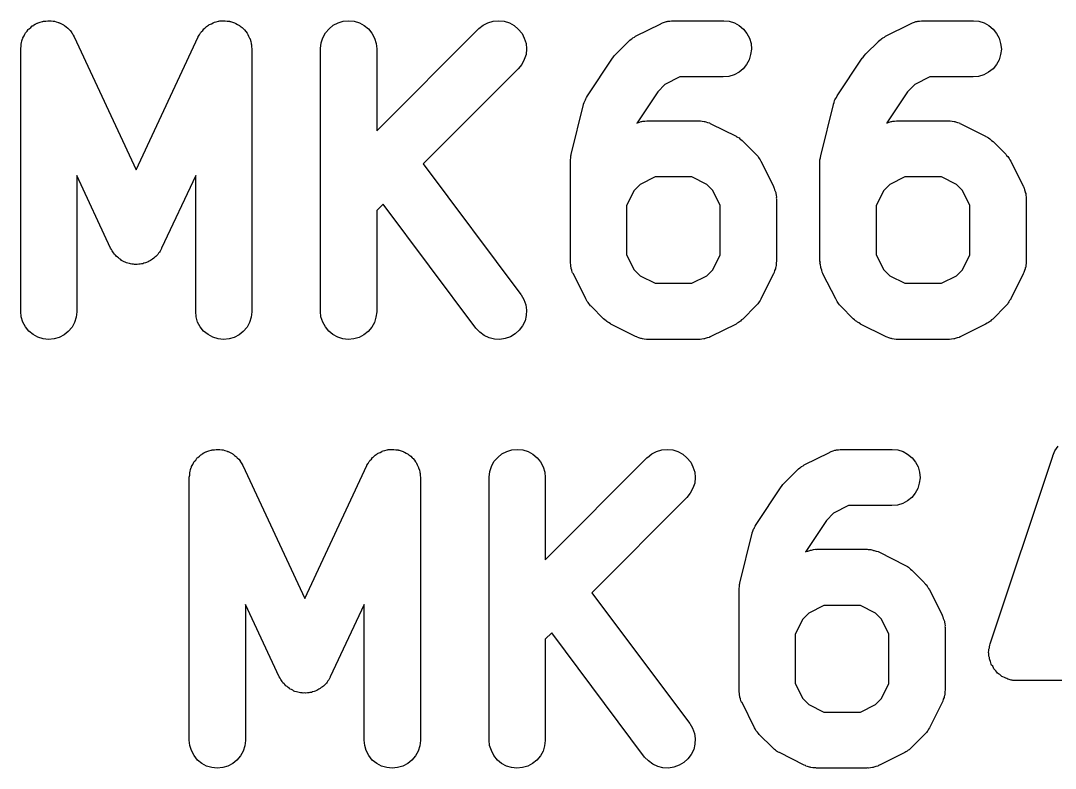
# Model space of a CAD drawing. Extents: x 74.5 to 148.7, y -138.1 to -71.3.
# Drawn here: x 109.175 to 111.936, y -100.595 to -98.602 of the extents above; entities that cross this region are included whole.
import ezdxf

# ---------------------------------------------------------------- set-up
doc = ezdxf.new("R2010")
doc.units = 0
doc.header["$MEASUREMENT"] = 0
doc.layers.add('BLACK', color=7, linetype='CONTINUOUS')

msp = doc.modelspace()

# ---------------------------------------------------------------- linework, layer by layer
at = {"layer": 'BLACK', "linetype": 'CONTINUOUS'}
for p, q in [((109.198, -98.6231), (109.202, -98.6196)), ((109.202, -98.6196), (109.206, -98.6158)), ((109.206, -98.6158), (109.208, -98.615)), ((109.208, -98.615), (109.209, -98.6139)), ((109.209, -98.6139), (109.214, -98.6113)), ((109.214, -98.6113), (109.219, -98.6085)), ((109.219, -98.6085), (109.22, -98.6079)), ((109.22, -98.6079), (109.222, -98.6071)), ((109.222, -98.6071), (109.227, -98.6055)), ((109.227, -98.6055), (109.233, -98.6037)), ((109.233, -98.6037), (109.234, -98.6035)), ((109.234, -98.6035), (109.236, -98.603)), ((109.236, -98.603), (109.242, -98.6025)), ((109.242, -98.6025), (109.247, -98.6017)), ((109.247, -98.6017), (109.249, -98.6018)), ((109.249, -98.6018), (109.251, -98.6017)), ((109.251, -98.6017), (109.256, -98.6023)), ((109.256, -98.6023), (109.262, -98.6026)), ((109.262, -98.6026), (109.263, -98.603)), ((109.263, -98.603), (109.265, -98.6032)), ((109.265, -98.6032), (109.27, -98.6049)), ((109.27, -98.6049), (109.276, -98.6063)), ((109.276, -98.6063), (109.277, -98.607)), ((109.277, -98.607), (109.279, -98.6075)), ((109.279, -98.6075), (109.284, -98.6102)), ((109.284, -98.6102), (109.289, -98.6126)), ((109.289, -98.6126), (109.29, -98.6137)), ((109.29, -98.6137), (109.292, -98.6145)), ((109.292, -98.6145), (109.296, -98.6181)), ((109.296, -98.6181), (109.301, -98.6214)), ((109.301, -98.6214), (109.302, -98.6227)), ((109.302, -98.6227), (109.303, -98.6238)), ((109.664, -98.6231), (109.666, -98.622)), ((109.666, -98.622), (109.667, -98.6207)), ((109.667, -98.6207), (109.671, -98.6174)), ((109.671, -98.6174), (109.676, -98.6139)), ((109.676, -98.6139), (109.677, -98.6131)), ((109.677, -98.6131), (109.679, -98.6121)), ((109.679, -98.6121), (109.684, -98.6097)), ((109.684, -98.6097), (109.689, -98.6071)), ((109.689, -98.6071), (109.69, -98.6066)), ((109.69, -98.6066), (109.692, -98.6059)), ((109.692, -98.6059), (109.697, -98.6046)), ((109.697, -98.6046), (109.703, -98.603)), ((109.703, -98.603), (109.704, -98.6028)), ((109.704, -98.6028), (109.706, -98.6024)), ((109.706, -98.6024), (109.712, -98.6022)), ((109.712, -98.6022), (109.717, -98.6017)), ((109.717, -98.6017), (109.719, -98.6018)), ((109.719, -98.6018), (109.721, -98.6018)), ((109.721, -98.6018), (109.726, -98.6026)), ((109.726, -98.6026), (109.732, -98.6032)), ((109.732, -98.6032), (109.733, -98.6037)), ((109.733, -98.6037), (109.735, -98.604)), ((109.735, -98.604), (109.74, -98.6059)), ((109.74, -98.6059), (109.746, -98.6075)), ((109.746, -98.6075), (109.747, -98.6083)), ((109.747, -98.6083), (109.749, -98.6089)), ((109.749, -98.6089), (109.754, -98.6118)), ((109.754, -98.6118), (109.759, -98.6145)), ((109.759, -98.6145), (109.76, -98.6156)), ((109.76, -98.6156), (109.761, -98.6165)), ((109.761, -98.6165), (109.766, -98.6202)), ((109.766, -98.6202), (109.77, -98.6238)), ((109.998, -98.6231), (110.009, -98.6139)), ((110.009, -98.6139), (110.022, -98.6071)), ((110.022, -98.6071), (110.036, -98.603)), ((110.036, -98.603), (110.051, -98.6017)), ((110.051, -98.6017), (110.065, -98.6032)), ((110.065, -98.6032), (110.079, -98.6075)), ((110.079, -98.6075), (110.092, -98.6145)), ((110.092, -98.6145), (110.103, -98.6238)), ((110.397, -98.6236), (110.398, -98.6229)), ((110.398, -98.6229), (110.409, -98.6138)), ((110.409, -98.6138), (110.422, -98.607)), ((110.422, -98.607), (110.436, -98.6029)), ((110.436, -98.6029), (110.451, -98.6017)), ((110.451, -98.6017), (110.465, -98.6033)), ((110.465, -98.6033), (110.479, -98.6076)), ((110.479, -98.6076), (110.492, -98.6146)), ((110.492, -98.6146), (110.503, -98.624)), ((110.816, -98.6429), (110.883, -98.6096)), ((110.883, -98.6096), (110.884, -98.6091)), ((110.884, -98.6091), (110.886, -98.6084)), ((110.886, -98.6084), (110.888, -98.6073)), ((110.888, -98.6073), (110.893, -98.6058)), ((110.893, -98.6058), (110.898, -98.6041)), ((110.898, -98.6041), (110.9, -98.6037)), ((110.9, -98.6037), (110.902, -98.6031)), ((110.902, -98.6031), (110.907, -98.6026)), ((110.907, -98.6026), (110.912, -98.6018)), ((110.912, -98.6018), (110.914, -98.6019)), ((110.914, -98.6019), (110.917, -98.6017)), ((110.917, -98.6017), (111.05, -98.6017)), ((111.05, -98.6017), (111.051, -98.6017)), ((111.051, -98.6017), (111.066, -98.6033)), ((111.066, -98.6033), (111.08, -98.6077)), ((111.08, -98.6077), (111.092, -98.6148)), ((111.092, -98.6148), (111.104, -98.6242)), ((111.483, -98.6429), (111.55, -98.6096)), ((111.55, -98.6096), (111.551, -98.6091)), ((111.551, -98.6091), (111.553, -98.6084)), ((111.553, -98.6084), (111.555, -98.6073)), ((111.555, -98.6073), (111.56, -98.6058)), ((111.56, -98.6058), (111.564, -98.6041)), ((111.564, -98.6041), (111.567, -98.6037)), ((111.567, -98.6037), (111.569, -98.6031)), ((111.569, -98.6031), (111.574, -98.6026)), ((111.574, -98.6026), (111.579, -98.6018)), ((111.579, -98.6018), (111.581, -98.6019)), ((111.581, -98.6019), (111.583, -98.6017)), ((111.583, -98.6017), (111.717, -98.6017)), ((111.717, -98.6017), (111.718, -98.6017)), ((111.718, -98.6017), (111.732, -98.6033)), ((111.732, -98.6033), (111.746, -98.6077)), ((111.746, -98.6077), (111.759, -98.6148)), ((111.759, -98.6148), (111.77, -98.6242)), ((109.178, -98.6557), (109.18, -98.6503)), ((109.18, -98.6503), (109.181, -98.6488)), ((109.181, -98.6471), (109.184, -98.6422)), ((109.181, -98.6488), (109.181, -98.6471)), ((109.184, -98.6422), (109.186, -98.6372)), ((109.186, -98.6372), (109.187, -98.6358)), ((109.187, -98.6358), (109.188, -98.6343)), ((109.188, -98.6343), (109.192, -98.63)), ((109.192, -98.63), (109.195, -98.6255)), ((109.195, -98.6255), (109.196, -98.6244)), ((109.196, -98.6244), (109.198, -98.6231)), ((109.303, -98.6238), (109.307, -98.6282)), ((109.307, -98.6282), (109.311, -98.6324)), ((109.311, -98.6324), (109.311, -98.6338)), ((109.311, -98.6338), (109.312, -98.6352)), ((109.312, -98.6352), (109.315, -98.6401)), ((109.315, -98.6401), (109.318, -98.6449)), ((109.318, -98.6449), (109.483, -98.9993)), ((109.483, -98.9993), (109.649, -98.6449)), ((109.649, -98.644), (109.652, -98.6392)), ((109.649, -98.6449), (109.649, -98.644)), ((109.652, -98.6392), (109.655, -98.6343)), ((109.655, -98.6343), (109.656, -98.633)), ((109.656, -98.633), (109.657, -98.6315)), ((109.657, -98.6315), (109.661, -98.6274)), ((109.661, -98.6274), (109.664, -98.6231)), ((109.77, -98.6238), (109.771, -98.6251)), ((109.771, -98.6251), (109.772, -98.6263)), ((109.772, -98.6263), (109.776, -98.6308)), ((109.776, -98.6308), (109.779, -98.6352)), ((109.779, -98.6352), (109.78, -98.6367)), ((109.78, -98.6367), (109.781, -98.6381)), ((109.781, -98.6381), (109.783, -98.6431)), ((109.783, -98.6431), (109.786, -98.6481)), ((109.786, -98.6481), (109.787, -98.6497)), ((109.787, -98.6497), (109.787, -98.6513)), ((109.977, -98.6611), (109.981, -98.6471)), ((109.981, -98.6471), (109.988, -98.6343)), ((109.988, -98.6343), (109.998, -98.6231)), ((110.103, -98.6238), (110.112, -98.6352)), ((110.112, -98.6352), (110.119, -98.6481)), ((110.119, -98.6481), (110.124, -98.6621)), ((110.125, -98.8956), (110.397, -98.6236)), ((110.503, -98.624), (110.513, -98.6354)), ((110.513, -98.6354), (110.519, -98.6483)), ((110.519, -98.6483), (110.524, -98.6624)), ((110.804, -98.6507), (110.807, -98.649)), ((110.807, -98.649), (110.809, -98.6471)), ((110.809, -98.6471), (110.813, -98.6452)), ((110.813, -98.6452), (110.816, -98.6429)), ((111.104, -98.6242), (111.113, -98.6356)), ((111.113, -98.6356), (111.12, -98.6486)), ((111.12, -98.6486), (111.124, -98.6626)), ((111.471, -98.6507), (111.473, -98.649)), ((111.473, -98.649), (111.476, -98.6471)), ((111.476, -98.6471), (111.48, -98.6452)), ((111.48, -98.6452), (111.483, -98.6429)), ((111.77, -98.6242), (111.779, -98.6356)), ((111.779, -98.6356), (111.786, -98.6486)), ((111.786, -98.6486), (111.79, -98.6626)), ((109.175, -98.6756), (109.176, -98.67)), ((109.175, -98.6767), (109.175, -98.6756)), ((109.175, -99.3767), (109.175, -98.6767)), ((109.176, -98.6628), (109.177, -98.6611)), ((109.176, -98.6644), (109.176, -98.6628)), ((109.176, -98.67), (109.176, -98.6644)), ((109.177, -98.6611), (109.178, -98.6557)), ((109.787, -98.6513), (109.789, -98.6567)), ((109.789, -98.6567), (109.79, -98.6621)), ((109.79, -98.6621), (109.79, -98.6638)), ((109.79, -98.6638), (109.791, -98.6655)), ((109.791, -98.6655), (109.791, -98.6711)), ((109.791, -98.6711), (109.792, -98.6767)), ((109.792, -98.6767), (109.792, -99.3767)), ((109.975, -98.6756), (109.977, -98.6611)), ((109.975, -98.6767), (109.975, -98.6756)), ((109.975, -99.3767), (109.975, -98.6767)), ((110.124, -98.6621), (110.125, -98.6767)), ((110.125, -98.6767), (110.125, -98.8956)), ((110.524, -98.6624), (110.525, -98.6769)), ((110.525, -98.6769), (110.524, -98.6915)), ((110.764, -98.6903), (110.797, -98.657)), ((110.797, -98.657), (110.798, -98.6562)), ((110.798, -98.6562), (110.801, -98.6536)), ((110.801, -98.6536), (110.804, -98.6507)), ((111.125, -98.6772), (111.123, -98.6917)), ((111.124, -98.6626), (111.125, -98.6772)), ((111.43, -98.6903), (111.464, -98.657)), ((111.464, -98.6562), (111.468, -98.6536)), ((111.464, -98.657), (111.464, -98.6562)), ((111.468, -98.6536), (111.471, -98.6507)), ((111.79, -98.6626), (111.792, -98.6772)), ((111.792, -98.6772), (111.79, -98.6917)), ((110.519, -98.7055), (110.512, -98.7184)), ((110.524, -98.6915), (110.519, -98.7055)), ((110.688, -98.8017), (110.754, -98.7017)), ((110.754, -98.7016), (110.755, -98.7009)), ((110.754, -98.7017), (110.754, -98.7016)), ((110.754, -98.7016), (110.754, -98.7016)), ((110.754, -98.7016), (110.754, -98.7016)), ((110.755, -98.7009), (110.759, -98.6956)), ((110.759, -98.6956), (110.764, -98.6903)), ((111.119, -98.7057), (111.112, -98.7186)), ((111.123, -98.6917), (111.119, -98.7057)), ((111.354, -98.8017), (111.421, -98.7017)), ((111.421, -98.7016), (111.422, -98.7009)), ((111.421, -98.7017), (111.421, -98.7016)), ((111.421, -98.7016), (111.421, -98.7016)), ((111.421, -98.7016), (111.421, -98.7016)), ((111.422, -98.7009), (111.426, -98.6956)), ((111.426, -98.6956), (111.43, -98.6903)), ((111.786, -98.7057), (111.779, -98.7186)), ((111.79, -98.6917), (111.786, -98.7057)), ((110.503, -98.7297), (110.249, -98.9837)), ((110.512, -98.7184), (110.503, -98.7297)), ((111.103, -98.7299), (111.092, -98.7391)), ((111.112, -98.7186), (111.103, -98.7299)), ((111.77, -98.7299), (111.758, -98.7391)), ((111.779, -98.7186), (111.77, -98.7299)), ((110.934, -98.7517), (110.894, -98.7716)), ((111.05, -98.7517), (110.934, -98.7517)), ((111.065, -98.7502), (111.05, -98.7517)), ((111.079, -98.746), (111.065, -98.7502)), ((111.092, -98.7391), (111.079, -98.746)), ((111.601, -98.7517), (111.561, -98.7716)), ((111.717, -98.7517), (111.601, -98.7517)), ((111.731, -98.7502), (111.717, -98.7517)), ((111.745, -98.746), (111.731, -98.7502)), ((111.758, -98.7391), (111.745, -98.746)), ((110.894, -98.7716), (110.875, -98.7911)), ((111.561, -98.7716), (111.542, -98.7911)), ((110.679, -98.8194), (110.681, -98.8146)), ((110.681, -98.8146), (110.682, -98.8126)), ((110.682, -98.8126), (110.683, -98.8104)), ((110.683, -98.8104), (110.685, -98.8061)), ((110.685, -98.8061), (110.688, -98.8017)), ((110.875, -98.7911), (110.82, -98.8741)), ((111.346, -98.8194), (111.347, -98.8146)), ((111.347, -98.8146), (111.348, -98.8126)), ((111.348, -98.8126), (111.349, -98.8104)), ((111.349, -98.8104), (111.352, -98.8062)), ((111.352, -98.8062), (111.354, -98.8017)), ((111.542, -98.7911), (111.486, -98.8741)), ((110.644, -98.9585), (110.677, -98.8251)), ((110.677, -98.8241), (110.679, -98.8194)), ((110.677, -98.8251), (110.677, -98.8241)), ((111.311, -98.9585), (111.344, -98.8251)), ((111.344, -98.8241), (111.346, -98.8194)), ((111.344, -98.8251), (111.344, -98.8241)), ((110.826, -98.8725), (110.831, -98.8707)), ((110.831, -98.8707), (110.833, -98.8704)), ((110.833, -98.8704), (110.835, -98.8698)), ((110.835, -98.8698), (110.841, -98.8693)), ((110.841, -98.8693), (110.846, -98.8685)), ((110.846, -98.8685), (110.848, -98.8685)), ((110.848, -98.8685), (110.85, -98.8683)), ((110.85, -98.8683), (110.983, -98.8683)), ((110.983, -98.8683), (110.984, -98.8683)), ((110.984, -98.8683), (110.987, -98.8686)), ((110.987, -98.8686), (110.989, -98.8685)), ((110.989, -98.8685), (110.994, -98.8694)), ((110.994, -98.8694), (110.999, -98.87)), ((110.999, -98.87), (111.001, -98.8706)), ((111.001, -98.8706), (111.003, -98.871)), ((111.003, -98.871), (111.008, -98.8728)), ((111.493, -98.8725), (111.498, -98.8707)), ((111.498, -98.8707), (111.5, -98.8704)), ((111.5, -98.8704), (111.502, -98.8698)), ((111.502, -98.8698), (111.507, -98.8693)), ((111.507, -98.8693), (111.512, -98.8685)), ((111.512, -98.8685), (111.514, -98.8685)), ((111.514, -98.8685), (111.517, -98.8683)), ((111.517, -98.8683), (111.65, -98.8683)), ((111.65, -98.8683), (111.651, -98.8683)), ((111.651, -98.8683), (111.653, -98.8686)), ((111.653, -98.8686), (111.655, -98.8685)), ((111.655, -98.8685), (111.661, -98.8694)), ((111.661, -98.8694), (111.666, -98.87)), ((111.666, -98.87), (111.668, -98.8706)), ((111.668, -98.8706), (111.67, -98.871)), ((111.67, -98.871), (111.675, -98.8728)), ((110.819, -98.875), (110.821, -98.874)), ((110.82, -98.8741), (110.819, -98.8751)), ((110.819, -98.8751), (110.819, -98.875)), ((110.821, -98.874), (110.826, -98.8725)), ((111.008, -98.8728), (111.013, -98.8744)), ((111.013, -98.8744), (111.015, -98.8755)), ((111.015, -98.8755), (111.017, -98.8763)), ((111.017, -98.8763), (111.084, -98.9096)), ((111.486, -98.875), (111.488, -98.874)), ((111.486, -98.8741), (111.486, -98.8751)), ((111.486, -98.8751), (111.486, -98.875)), ((111.488, -98.874), (111.493, -98.8725)), ((111.675, -98.8728), (111.68, -98.8744)), ((111.68, -98.8744), (111.681, -98.8755)), ((111.681, -98.8755), (111.684, -98.8763)), ((111.684, -98.8763), (111.75, -98.9096)), ((111.084, -98.9096), (111.084, -98.9101)), ((111.084, -98.9101), (111.088, -98.9124)), ((111.088, -98.9124), (111.092, -98.9143)), ((111.092, -98.9143), (111.094, -98.9163)), ((111.094, -98.9163), (111.097, -98.918)), ((111.097, -98.918), (111.1, -98.921)), ((111.1, -98.921), (111.103, -98.9236)), ((111.103, -98.9236), (111.136, -98.957)), ((111.75, -98.9096), (111.751, -98.9101)), ((111.751, -98.9101), (111.755, -98.9123)), ((111.755, -98.9123), (111.758, -98.9143)), ((111.758, -98.9143), (111.761, -98.9163)), ((111.761, -98.9163), (111.763, -98.918)), ((111.763, -98.918), (111.766, -98.921)), ((111.766, -98.921), (111.77, -98.9236)), ((111.77, -98.9236), (111.803, -98.957)), ((110.642, -98.973), (110.643, -98.967)), ((110.642, -98.9743), (110.642, -98.973)), ((110.642, -98.9756), (110.642, -98.9743)), ((110.642, -98.9767), (110.642, -98.9756)), ((110.642, -99.2433), (110.642, -98.9767)), ((110.643, -98.9611), (110.644, -98.9598)), ((110.643, -98.967), (110.643, -98.9611)), ((110.644, -98.9598), (110.644, -98.9585)), ((111.136, -98.957), (111.137, -98.9577)), ((111.137, -98.9577), (111.14, -98.961)), ((111.14, -98.961), (111.143, -98.9641)), ((111.143, -98.9641), (111.144, -98.9667)), ((111.144, -98.9667), (111.146, -98.9692)), ((111.146, -98.9692), (111.148, -98.9729)), ((111.148, -98.9729), (111.15, -98.9765)), ((111.15, -98.9765), (111.184, -99.0431)), ((111.308, -98.973), (111.309, -98.967)), ((111.308, -98.9743), (111.308, -98.973)), ((111.308, -98.9756), (111.308, -98.9743)), ((111.308, -98.9767), (111.308, -98.9756)), ((111.308, -99.2433), (111.308, -98.9767)), ((111.309, -98.967), (111.31, -98.9611)), ((111.31, -98.9598), (111.311, -98.9585)), ((111.31, -98.9611), (111.31, -98.9598)), ((111.803, -98.957), (111.804, -98.9577)), ((111.804, -98.9577), (111.806, -98.961)), ((111.806, -98.961), (111.809, -98.9641)), ((111.809, -98.9641), (111.811, -98.9667)), ((111.811, -98.9667), (111.813, -98.9692)), ((111.813, -98.9692), (111.815, -98.9729)), ((111.815, -98.9729), (111.817, -98.9765)), ((111.817, -98.9765), (111.85, -99.0431)), ((110.249, -98.9837), (110.51, -99.3317)), ((109.415, -99.2084), (109.325, -99.0147)), ((109.325, -99.0147), (109.325, -99.3767)), ((109.642, -99.0147), (109.551, -99.2084)), ((109.642, -99.3767), (109.642, -99.0147)), ((110.868, -99.0183), (110.828, -99.0383)), ((110.966, -99.0183), (110.868, -99.0183)), ((111.006, -99.0383), (110.966, -99.0183)), ((111.534, -99.0183), (111.494, -99.0383)), ((111.632, -99.0183), (111.534, -99.0183)), ((111.672, -99.0383), (111.632, -99.0183)), ((110.812, -99.0544), (110.792, -99.0944)), ((110.828, -99.0383), (110.812, -99.0544)), ((111.022, -99.0544), (111.006, -99.0383)), ((111.042, -99.0944), (111.022, -99.0544)), ((111.184, -99.0431), (111.184, -99.0441)), ((111.184, -99.0441), (111.185, -99.0461)), ((111.185, -99.0461), (111.186, -99.0481)), ((111.186, -99.0481), (111.187, -99.053)), ((111.187, -99.053), (111.189, -99.0578)), ((111.189, -99.0578), (111.19, -99.06)), ((111.19, -99.06), (111.19, -99.0621)), ((111.19, -99.0621), (111.191, -99.0672)), ((111.478, -99.0544), (111.458, -99.0944)), ((111.494, -99.0383), (111.478, -99.0544)), ((111.688, -99.0544), (111.672, -99.0383)), ((111.708, -99.0944), (111.688, -99.0544)), ((111.85, -99.0431), (111.851, -99.0441)), ((111.851, -99.0441), (111.852, -99.0461)), ((111.852, -99.0461), (111.853, -99.0481)), ((111.853, -99.0481), (111.854, -99.053)), ((111.854, -99.053), (111.856, -99.0578)), ((111.856, -99.0578), (111.856, -99.06)), ((111.856, -99.06), (111.857, -99.0621)), ((111.857, -99.0621), (111.857, -99.0672)), ((110.142, -99.0908), (110.125, -99.1077)), ((110.39, -99.4217), (110.142, -99.0908)), ((111.191, -99.0672), (111.192, -99.0723)), ((111.192, -99.0723), (111.191, -99.0745)), ((111.191, -99.0745), (111.192, -99.0767)), ((111.192, -99.0767), (111.192, -99.2433)), ((111.857, -99.0672), (111.858, -99.0723)), ((111.858, -99.0723), (111.858, -99.0745)), ((111.858, -99.0745), (111.858, -99.0767)), ((111.858, -99.0767), (111.858, -99.2433)), ((110.125, -99.1077), (110.125, -99.3767)), ((110.792, -99.0944), (110.792, -99.2256)), ((111.042, -99.2256), (111.042, -99.0944)), ((111.458, -99.0944), (111.458, -99.2256)), ((111.708, -99.2256), (111.708, -99.0944)), ((109.417, -99.2117), (109.415, -99.2084)), ((109.419, -99.2153), (109.417, -99.2117)), ((109.421, -99.218), (109.419, -99.2153)), ((109.423, -99.221), (109.421, -99.218)), ((109.425, -99.2239), (109.423, -99.221)), ((109.428, -99.227), (109.425, -99.2239)), ((109.43, -99.2293), (109.428, -99.227)), ((109.433, -99.2319), (109.43, -99.2293)), ((109.536, -99.2301), (109.533, -99.2326)), ((109.538, -99.2278), (109.536, -99.2301)), ((109.541, -99.2247), (109.538, -99.2278)), ((109.543, -99.2218), (109.541, -99.2247)), ((109.545, -99.2189), (109.543, -99.2218)), ((109.547, -99.2162), (109.545, -99.2189)), ((109.549, -99.2127), (109.547, -99.2162)), ((109.551, -99.2093), (109.549, -99.2127)), ((109.551, -99.2084), (109.551, -99.2093)), ((110.792, -99.2256), (110.812, -99.2656)), ((111.022, -99.2656), (111.042, -99.2256)), ((111.458, -99.2256), (111.478, -99.2656)), ((111.688, -99.2656), (111.708, -99.2256)), ((109.436, -99.2342), (109.433, -99.2319)), ((109.439, -99.2369), (109.436, -99.2342)), ((109.442, -99.2386), (109.439, -99.2369)), ((109.444, -99.2407), (109.442, -99.2386)), ((109.448, -99.2424), (109.444, -99.2407)), ((109.451, -99.2444), (109.448, -99.2424)), ((109.454, -99.2456), (109.451, -99.2444)), ((109.457, -99.2471), (109.454, -99.2456)), ((109.461, -99.248), (109.457, -99.2471)), ((109.465, -99.2494), (109.461, -99.248)), ((109.468, -99.2499), (109.465, -99.2494)), ((109.472, -99.2507), (109.468, -99.2499)), ((109.476, -99.251), (109.472, -99.2507)), ((109.479, -99.2516), (109.476, -99.251)), ((109.483, -99.2514), (109.479, -99.2516)), ((109.486, -99.2516), (109.483, -99.2514)), ((109.49, -99.2511), (109.486, -99.2516)), ((109.494, -99.2509), (109.49, -99.2511)), ((109.497, -99.2501), (109.494, -99.2509)), ((109.501, -99.2496), (109.497, -99.2501)), ((109.504, -99.2483), (109.501, -99.2496)), ((109.508, -99.2474), (109.504, -99.2483)), ((109.511, -99.246), (109.508, -99.2474)), ((109.515, -99.2448), (109.511, -99.246)), ((109.518, -99.2429), (109.515, -99.2448)), ((109.521, -99.2412), (109.518, -99.2429)), ((109.524, -99.2392), (109.521, -99.2412)), ((109.527, -99.2375), (109.524, -99.2392)), ((109.53, -99.2349), (109.527, -99.2375)), ((109.533, -99.2326), (109.53, -99.2349)), ((110.642, -99.2455), (110.642, -99.2433)), ((110.642, -99.2477), (110.642, -99.2455)), ((110.643, -99.2528), (110.642, -99.2477)), ((110.643, -99.2579), (110.643, -99.2528)), ((110.644, -99.26), (110.643, -99.2579)), ((111.191, -99.2538), (111.19, -99.2589)), ((111.192, -99.2444), (111.191, -99.2466)), ((111.191, -99.2466), (111.191, -99.2488)), ((111.191, -99.2488), (111.191, -99.2538)), ((111.192, -99.2433), (111.192, -99.2444)), ((111.309, -99.2455), (111.308, -99.2433)), ((111.308, -99.2477), (111.309, -99.2455)), ((111.309, -99.2528), (111.308, -99.2477)), ((111.31, -99.2579), (111.309, -99.2528)), ((111.31, -99.26), (111.31, -99.2579)), ((111.858, -99.2488), (111.857, -99.2538)), ((111.857, -99.2538), (111.857, -99.2589)), ((111.858, -99.2433), (111.858, -99.2444)), ((111.858, -99.2444), (111.858, -99.2466)), ((111.858, -99.2466), (111.858, -99.2488)), ((110.644, -99.2622), (110.644, -99.26)), ((110.646, -99.267), (110.644, -99.2622)), ((110.647, -99.2719), (110.646, -99.267)), ((110.648, -99.2739), (110.647, -99.2719)), ((110.649, -99.2759), (110.648, -99.2739)), ((110.65, -99.2769), (110.649, -99.2759)), ((110.683, -99.3435), (110.65, -99.2769)), ((110.812, -99.2656), (110.828, -99.2817)), ((110.828, -99.2817), (110.868, -99.3017)), ((110.966, -99.3017), (111.006, -99.2817)), ((111.006, -99.2817), (111.022, -99.2656)), ((111.184, -99.2769), (111.15, -99.3435)), ((111.185, -99.2748), (111.184, -99.2769)), ((111.186, -99.2729), (111.185, -99.2748)), ((111.187, -99.268), (111.186, -99.2729)), ((111.189, -99.2632), (111.187, -99.268)), ((111.19, -99.2589), (111.189, -99.261)), ((111.189, -99.261), (111.189, -99.2632)), ((111.311, -99.2622), (111.31, -99.26)), ((111.313, -99.267), (111.311, -99.2622)), ((111.314, -99.2719), (111.313, -99.267)), ((111.315, -99.2739), (111.314, -99.2719)), ((111.316, -99.2759), (111.315, -99.2739)), ((111.316, -99.2769), (111.316, -99.2759)), ((111.35, -99.3435), (111.316, -99.2769)), ((111.478, -99.2656), (111.494, -99.2817)), ((111.494, -99.2817), (111.534, -99.3017)), ((111.632, -99.3017), (111.672, -99.2817)), ((111.672, -99.2817), (111.688, -99.2656)), ((111.85, -99.2769), (111.817, -99.3435)), ((111.851, -99.2748), (111.85, -99.2769)), ((111.852, -99.2729), (111.851, -99.2748)), ((111.854, -99.268), (111.852, -99.2729)), ((111.856, -99.2632), (111.854, -99.268)), ((111.857, -99.2589), (111.856, -99.261)), ((111.856, -99.261), (111.856, -99.2632)), ((110.868, -99.3017), (110.966, -99.3017)), ((111.534, -99.3017), (111.632, -99.3017)), ((110.51, -99.3317), (110.511, -99.3325)), ((110.511, -99.3325), (110.518, -99.3451)), ((110.518, -99.3451), (110.523, -99.3589)), ((110.523, -99.3589), (110.525, -99.3734)), ((110.685, -99.3471), (110.683, -99.3435)), ((110.687, -99.3508), (110.685, -99.3471)), ((110.689, -99.3533), (110.687, -99.3508)), ((110.691, -99.3559), (110.689, -99.3533)), ((110.694, -99.359), (110.691, -99.3559)), ((110.696, -99.3623), (110.694, -99.359)), ((110.697, -99.363), (110.696, -99.3623)), ((110.73, -99.3964), (110.697, -99.363)), ((111.136, -99.363), (111.103, -99.3964)), ((111.139, -99.3598), (111.136, -99.363)), ((111.142, -99.3568), (111.139, -99.3598)), ((111.144, -99.3541), (111.142, -99.3568)), ((111.146, -99.3517), (111.144, -99.3541)), ((111.148, -99.348), (111.146, -99.3517)), ((111.15, -99.3445), (111.148, -99.348)), ((111.15, -99.3435), (111.15, -99.3445)), ((111.352, -99.3471), (111.35, -99.3435)), ((111.354, -99.3508), (111.352, -99.3471)), ((111.356, -99.3533), (111.354, -99.3508)), ((111.357, -99.3559), (111.356, -99.3533)), ((111.36, -99.359), (111.357, -99.3559)), ((111.363, -99.3623), (111.36, -99.359)), ((111.364, -99.363), (111.363, -99.3623)), ((111.397, -99.3964), (111.364, -99.363)), ((111.803, -99.363), (111.77, -99.3964)), ((111.806, -99.3598), (111.803, -99.363)), ((111.809, -99.3568), (111.806, -99.3598)), ((111.81, -99.3541), (111.809, -99.3568)), ((111.812, -99.3517), (111.81, -99.3541)), ((111.814, -99.348), (111.812, -99.3517)), ((111.817, -99.3445), (111.814, -99.348)), ((111.817, -99.3435), (111.817, -99.3445)), ((109.176, -99.3912), (109.175, -99.3767)), ((109.181, -99.4052), (109.176, -99.3912)), ((109.323, -99.3923), (109.319, -99.4062)), ((109.325, -99.3777), (109.323, -99.3923)), ((109.325, -99.3767), (109.325, -99.3777)), ((109.643, -99.3912), (109.642, -99.3767)), ((109.647, -99.4052), (109.643, -99.3912)), ((109.79, -99.3923), (109.786, -99.4062)), ((109.792, -99.3777), (109.79, -99.3923)), ((109.792, -99.3767), (109.792, -99.3777)), ((109.976, -99.3912), (109.975, -99.3767)), ((109.981, -99.4052), (109.976, -99.3912)), ((110.123, -99.3923), (110.119, -99.4062)), ((110.125, -99.3777), (110.123, -99.3923)), ((110.125, -99.3767), (110.125, -99.3777)), ((110.524, -99.388), (110.521, -99.4022)), ((110.525, -99.3734), (110.524, -99.388)), ((109.188, -99.4182), (109.181, -99.4052)), ((109.197, -99.4295), (109.188, -99.4182)), ((109.312, -99.419), (109.302, -99.4303)), ((109.319, -99.4062), (109.312, -99.419)), ((109.654, -99.4182), (109.647, -99.4052)), ((109.663, -99.4295), (109.654, -99.4182)), ((109.779, -99.419), (109.769, -99.4303)), ((109.786, -99.4062), (109.779, -99.419)), ((109.988, -99.4182), (109.981, -99.4052)), ((109.997, -99.4295), (109.988, -99.4182)), ((110.112, -99.419), (110.102, -99.4303)), ((110.119, -99.4062), (110.112, -99.419)), ((110.4, -99.4325), (110.39, -99.4217)), ((110.514, -99.4154), (110.505, -99.4272)), ((110.521, -99.4022), (110.514, -99.4154)), ((110.734, -99.399), (110.73, -99.3964)), ((110.737, -99.402), (110.734, -99.399)), ((110.739, -99.4037), (110.737, -99.402)), ((110.742, -99.4057), (110.739, -99.4037)), ((110.745, -99.4076), (110.742, -99.4057)), ((110.749, -99.4099), (110.745, -99.4076)), ((110.75, -99.4104), (110.749, -99.4099)), ((110.816, -99.4437), (110.75, -99.4104)), ((111.084, -99.4104), (111.017, -99.4437)), ((111.087, -99.4082), (111.084, -99.4104)), ((111.091, -99.4062), (111.087, -99.4082)), ((111.093, -99.4043), (111.091, -99.4062)), ((111.096, -99.4026), (111.093, -99.4043)), ((111.099, -99.3997), (111.096, -99.4026)), ((111.102, -99.3971), (111.099, -99.3997)), ((111.103, -99.3964), (111.102, -99.3971)), ((111.4, -99.399), (111.397, -99.3964)), ((111.403, -99.402), (111.4, -99.399)), ((111.406, -99.4037), (111.403, -99.402)), ((111.408, -99.4057), (111.406, -99.4037)), ((111.412, -99.4076), (111.408, -99.4057)), ((111.416, -99.4099), (111.412, -99.4076)), ((111.416, -99.4104), (111.416, -99.4099)), ((111.483, -99.4437), (111.416, -99.4104)), ((111.75, -99.4104), (111.684, -99.4437)), ((111.754, -99.4082), (111.75, -99.4104)), ((111.758, -99.4062), (111.754, -99.4082)), ((111.76, -99.4043), (111.758, -99.4062)), ((111.763, -99.4026), (111.76, -99.4043)), ((111.766, -99.3997), (111.763, -99.4026)), ((111.769, -99.3971), (111.766, -99.3997)), ((111.77, -99.3964), (111.769, -99.3971)), ((109.208, -99.4388), (109.197, -99.4295)), ((109.221, -99.4458), (109.208, -99.4388)), ((109.235, -99.4501), (109.221, -99.4458)), ((109.249, -99.4517), (109.235, -99.4501)), ((109.264, -99.4503), (109.249, -99.4517)), ((109.278, -99.4462), (109.264, -99.4503)), ((109.291, -99.4394), (109.278, -99.4462)), ((109.302, -99.4303), (109.291, -99.4394)), ((109.675, -99.4388), (109.663, -99.4295)), ((109.688, -99.4458), (109.675, -99.4388)), ((109.702, -99.4501), (109.688, -99.4458)), ((109.716, -99.4517), (109.702, -99.4501)), ((109.731, -99.4503), (109.716, -99.4517)), ((109.745, -99.4462), (109.731, -99.4503)), ((109.758, -99.4394), (109.745, -99.4462)), ((109.769, -99.4303), (109.758, -99.4394)), ((110.008, -99.4388), (109.997, -99.4295)), ((110.021, -99.4458), (110.008, -99.4388)), ((110.035, -99.4501), (110.021, -99.4458)), ((110.049, -99.4517), (110.035, -99.4501)), ((110.064, -99.4503), (110.049, -99.4517)), ((110.078, -99.4462), (110.064, -99.4503)), ((110.091, -99.4394), (110.078, -99.4462)), ((110.102, -99.4303), (110.091, -99.4394)), ((110.412, -99.4411), (110.4, -99.4325)), ((110.425, -99.4474), (110.412, -99.4411)), ((110.439, -99.4509), (110.425, -99.4474)), ((110.454, -99.4516), (110.439, -99.4509)), ((110.468, -99.4494), (110.454, -99.4516)), ((110.482, -99.4445), (110.468, -99.4494)), ((110.495, -99.437), (110.482, -99.4445)), ((110.505, -99.4272), (110.495, -99.437)), ((110.819, -99.4445), (110.816, -99.4437)), ((110.82, -99.4456), (110.819, -99.4445)), ((110.825, -99.4471), (110.82, -99.4456)), ((110.83, -99.449), (110.825, -99.4471)), ((110.832, -99.4494), (110.83, -99.449)), ((110.834, -99.45), (110.832, -99.4494)), ((110.839, -99.4506), (110.834, -99.45)), ((110.845, -99.4515), (110.839, -99.4506)), ((110.993, -99.4507), (110.988, -99.4515)), ((110.998, -99.4502), (110.993, -99.4507)), ((111, -99.4496), (110.998, -99.4502)), ((111.002, -99.4493), (111, -99.4496)), ((111.007, -99.4475), (111.002, -99.4493)), ((111.012, -99.446), (111.007, -99.4475)), ((111.014, -99.445), (111.012, -99.446)), ((111.016, -99.4442), (111.014, -99.445)), ((111.017, -99.4437), (111.016, -99.4442)), ((111.485, -99.4445), (111.483, -99.4437)), ((111.487, -99.4456), (111.485, -99.4445)), ((111.492, -99.4471), (111.487, -99.4456)), ((111.497, -99.449), (111.492, -99.4471)), ((111.499, -99.4494), (111.497, -99.449)), ((111.501, -99.45), (111.499, -99.4494)), ((111.506, -99.4506), (111.501, -99.45)), ((111.511, -99.4515), (111.506, -99.4506)), ((111.659, -99.4507), (111.654, -99.4515)), ((111.665, -99.4502), (111.659, -99.4507)), ((111.667, -99.4496), (111.665, -99.4502)), ((111.669, -99.4493), (111.667, -99.4496)), ((111.674, -99.4475), (111.669, -99.4493)), ((111.679, -99.446), (111.674, -99.4475)), ((111.681, -99.445), (111.679, -99.446)), ((111.683, -99.4442), (111.681, -99.445)), ((111.684, -99.4437), (111.683, -99.4442)), ((110.847, -99.4514), (110.845, -99.4515)), ((110.849, -99.4517), (110.847, -99.4514)), ((110.85, -99.4517), (110.849, -99.4517)), ((110.983, -99.4517), (110.85, -99.4517)), ((110.986, -99.4515), (110.983, -99.4517)), ((110.988, -99.4515), (110.986, -99.4515)), ((111.513, -99.4514), (111.511, -99.4515)), ((111.516, -99.4517), (111.513, -99.4514)), ((111.517, -99.4517), (111.516, -99.4517)), ((111.65, -99.4517), (111.517, -99.4517)), ((111.652, -99.4515), (111.65, -99.4517)), ((111.654, -99.4515), (111.652, -99.4515)), ((109.659, -99.7569), (109.664, -99.7543)), ((109.664, -99.7543), (109.669, -99.7515)), ((109.669, -99.7515), (109.67, -99.7509)), ((109.67, -99.7509), (109.672, -99.7501)), ((109.672, -99.7501), (109.677, -99.7485)), ((109.677, -99.7485), (109.683, -99.7467)), ((109.683, -99.7467), (109.684, -99.7465)), ((109.684, -99.7465), (109.686, -99.746)), ((109.686, -99.746), (109.692, -99.7455)), ((109.692, -99.7455), (109.697, -99.7447)), ((109.697, -99.7447), (109.699, -99.7448)), ((109.699, -99.7448), (109.701, -99.7447)), ((109.701, -99.7447), (109.706, -99.7453)), ((109.706, -99.7453), (109.712, -99.7456)), ((109.712, -99.7456), (109.713, -99.746)), ((109.713, -99.746), (109.715, -99.7462)), ((109.715, -99.7462), (109.72, -99.7479)), ((109.72, -99.7479), (109.726, -99.7493)), ((109.726, -99.7493), (109.727, -99.75)), ((109.727, -99.75), (109.729, -99.7505)), ((109.729, -99.7505), (109.734, -99.7532)), ((109.734, -99.7532), (109.739, -99.7556)), ((110.129, -99.7551), (110.134, -99.7527)), ((110.134, -99.7527), (110.139, -99.7501)), ((110.139, -99.7501), (110.14, -99.7496)), ((110.14, -99.7496), (110.142, -99.7489)), ((110.142, -99.7489), (110.147, -99.7476)), ((110.147, -99.7476), (110.153, -99.746)), ((110.153, -99.746), (110.154, -99.7458)), ((110.154, -99.7458), (110.156, -99.7454)), ((110.156, -99.7454), (110.162, -99.7452)), ((110.162, -99.7452), (110.167, -99.7447)), ((110.167, -99.7447), (110.169, -99.7448)), ((110.169, -99.7448), (110.171, -99.7448)), ((110.171, -99.7448), (110.176, -99.7456)), ((110.176, -99.7456), (110.182, -99.7462)), ((110.182, -99.7462), (110.183, -99.7467)), ((110.183, -99.7467), (110.185, -99.747)), ((110.185, -99.747), (110.19, -99.7489)), ((110.19, -99.7489), (110.196, -99.7505)), ((110.196, -99.7505), (110.197, -99.7513)), ((110.197, -99.7513), (110.199, -99.7519)), ((110.199, -99.7519), (110.204, -99.7548)), ((110.204, -99.7548), (110.209, -99.7575)), ((110.459, -99.7569), (110.472, -99.7501)), ((110.472, -99.7501), (110.486, -99.746)), ((110.486, -99.746), (110.501, -99.7447)), ((110.501, -99.7447), (110.515, -99.7462)), ((110.515, -99.7462), (110.529, -99.7505)), ((110.529, -99.7505), (110.542, -99.7575)), ((110.859, -99.7568), (110.872, -99.75)), ((110.872, -99.75), (110.886, -99.7459)), ((110.886, -99.7459), (110.901, -99.7447)), ((110.901, -99.7447), (110.915, -99.7463)), ((110.915, -99.7463), (110.929, -99.7506)), ((110.929, -99.7506), (110.942, -99.7576)), ((111.266, -99.7859), (111.333, -99.7526)), ((111.333, -99.7526), (111.334, -99.7521)), ((111.334, -99.7521), (111.336, -99.7514)), ((111.336, -99.7514), (111.338, -99.7503)), ((111.338, -99.7503), (111.343, -99.7488)), ((111.343, -99.7488), (111.348, -99.7471)), ((111.348, -99.7471), (111.35, -99.7467)), ((111.35, -99.7467), (111.352, -99.7461)), ((111.352, -99.7461), (111.357, -99.7456)), ((111.357, -99.7456), (111.362, -99.7448)), ((111.362, -99.7448), (111.364, -99.7449)), ((111.364, -99.7449), (111.367, -99.7447)), ((111.367, -99.7447), (111.5, -99.7447)), ((111.5, -99.7447), (111.501, -99.7447)), ((111.501, -99.7447), (111.516, -99.7463)), ((111.516, -99.7463), (111.53, -99.7507)), ((111.53, -99.7507), (111.542, -99.7578)), ((111.929, -99.7616), (111.935, -99.7483)), ((111.935, -99.7483), (111.944, -99.7365)), ((109.634, -99.7852), (109.636, -99.7802)), ((109.636, -99.7802), (109.637, -99.7788)), ((109.637, -99.7788), (109.638, -99.7773)), ((109.638, -99.7773), (109.642, -99.773)), ((109.642, -99.773), (109.645, -99.7685)), ((109.645, -99.7685), (109.646, -99.7674)), ((109.646, -99.7674), (109.648, -99.7661)), ((109.648, -99.7661), (109.652, -99.7626)), ((109.652, -99.7626), (109.656, -99.7588)), ((109.656, -99.7588), (109.658, -99.758)), ((109.658, -99.758), (109.659, -99.7569)), ((109.739, -99.7556), (109.74, -99.7567)), ((109.74, -99.7567), (109.742, -99.7575)), ((109.742, -99.7575), (109.746, -99.7611)), ((109.746, -99.7611), (109.751, -99.7644)), ((109.751, -99.7644), (109.752, -99.7657)), ((109.752, -99.7657), (109.753, -99.7668)), ((109.753, -99.7668), (109.757, -99.7712)), ((109.757, -99.7712), (109.761, -99.7754)), ((109.761, -99.7754), (109.761, -99.7768)), ((109.761, -99.7768), (109.762, -99.7782)), ((109.762, -99.7782), (109.765, -99.7831)), ((110.099, -99.787), (110.102, -99.7822)), ((110.102, -99.7822), (110.105, -99.7773)), ((110.105, -99.7773), (110.106, -99.776)), ((110.106, -99.776), (110.107, -99.7745)), ((110.107, -99.7745), (110.111, -99.7704)), ((110.111, -99.7704), (110.114, -99.7661)), ((110.114, -99.7661), (110.116, -99.765)), ((110.116, -99.765), (110.117, -99.7637)), ((110.117, -99.7637), (110.121, -99.7604)), ((110.121, -99.7604), (110.126, -99.7569)), ((110.126, -99.7569), (110.127, -99.7561)), ((110.127, -99.7561), (110.129, -99.7551)), ((110.209, -99.7575), (110.21, -99.7586)), ((110.21, -99.7586), (110.211, -99.7595)), ((110.211, -99.7595), (110.216, -99.7632)), ((110.216, -99.7632), (110.22, -99.7668)), ((110.22, -99.7668), (110.221, -99.7681)), ((110.221, -99.7681), (110.222, -99.7693)), ((110.222, -99.7693), (110.226, -99.7738)), ((110.226, -99.7738), (110.229, -99.7782)), ((110.229, -99.7782), (110.23, -99.7797)), ((110.23, -99.7797), (110.231, -99.7811)), ((110.231, -99.7811), (110.233, -99.7861)), ((110.431, -99.7901), (110.438, -99.7773)), ((110.438, -99.7773), (110.448, -99.7661)), ((110.448, -99.7661), (110.459, -99.7569)), ((110.542, -99.7575), (110.553, -99.7668)), ((110.553, -99.7668), (110.562, -99.7782)), ((110.562, -99.7782), (110.569, -99.7911)), ((110.575, -100.039), (110.847, -99.7666)), ((110.847, -99.7666), (110.848, -99.7659)), ((110.848, -99.7659), (110.859, -99.7568)), ((110.942, -99.7576), (110.953, -99.767)), ((110.953, -99.767), (110.963, -99.7784)), ((110.963, -99.7784), (110.969, -99.7913)), ((111.542, -99.7578), (111.554, -99.7672)), ((111.554, -99.7672), (111.563, -99.7786)), ((111.563, -99.7786), (111.57, -99.7916)), ((111.762, -100.263), (111.929, -99.7626)), ((111.929, -99.7626), (111.929, -99.7616)), ((109.626, -99.8058), (109.627, -99.8041)), ((109.626, -99.8074), (109.626, -99.8058)), ((109.626, -99.813), (109.626, -99.8074)), ((109.627, -99.8041), (109.628, -99.7987)), ((109.628, -99.7987), (109.63, -99.7933)), ((109.63, -99.7933), (109.631, -99.7918)), ((109.631, -99.7901), (109.634, -99.7852)), ((109.631, -99.7918), (109.631, -99.7901)), ((109.765, -99.7831), (109.768, -99.7879)), ((109.768, -99.7879), (109.933, -100.142)), ((109.933, -100.142), (110.099, -99.7879)), ((110.099, -99.7879), (110.099, -99.787)), ((110.233, -99.7861), (110.236, -99.7911)), ((110.236, -99.7911), (110.237, -99.7927)), ((110.237, -99.7927), (110.237, -99.7943)), ((110.237, -99.7943), (110.239, -99.7997)), ((110.239, -99.7997), (110.24, -99.8051)), ((110.24, -99.8051), (110.24, -99.8068)), ((110.24, -99.8068), (110.241, -99.8085)), ((110.241, -99.8085), (110.241, -99.8141)), ((110.425, -99.8186), (110.427, -99.8041)), ((110.427, -99.8041), (110.431, -99.7901)), ((110.569, -99.7911), (110.574, -99.8051)), ((110.574, -99.8051), (110.575, -99.8197)), ((110.969, -99.7913), (110.974, -99.8054)), ((110.974, -99.8054), (110.975, -99.8199)), ((111.214, -99.8333), (111.247, -99.8)), ((111.247, -99.8), (111.248, -99.7992)), ((111.248, -99.7992), (111.251, -99.7966)), ((111.251, -99.7966), (111.254, -99.7937)), ((111.254, -99.7937), (111.257, -99.792)), ((111.257, -99.792), (111.259, -99.7901)), ((111.259, -99.7901), (111.263, -99.7882)), ((111.263, -99.7882), (111.266, -99.7859)), ((111.57, -99.7916), (111.574, -99.8056)), ((111.574, -99.8056), (111.575, -99.8202)), ((109.625, -99.8186), (109.626, -99.813)), ((109.625, -99.8197), (109.625, -99.8186)), ((109.625, -100.52), (109.625, -99.8197)), ((110.241, -99.8141), (110.242, -99.8197)), ((110.242, -99.8197), (110.242, -100.52)), ((110.425, -99.8197), (110.425, -99.8186)), ((110.425, -100.52), (110.425, -99.8197)), ((110.575, -99.8197), (110.575, -100.039)), ((110.974, -99.8345), (110.969, -99.8485)), ((110.975, -99.8199), (110.974, -99.8345)), ((111.209, -99.8386), (111.214, -99.8333)), ((111.573, -99.8347), (111.569, -99.8487)), ((111.575, -99.8202), (111.573, -99.8347)), ((110.962, -99.8614), (110.953, -99.8727)), ((110.969, -99.8485), (110.962, -99.8614)), ((111.138, -99.9447), (111.204, -99.8447)), ((111.204, -99.8446), (111.205, -99.8439)), ((111.204, -99.8447), (111.204, -99.8446)), ((111.204, -99.8446), (111.204, -99.8446)), ((111.204, -99.8446), (111.204, -99.8446)), ((111.205, -99.8439), (111.209, -99.8386)), ((111.562, -99.8616), (111.553, -99.8729)), ((111.569, -99.8487), (111.562, -99.8616)), ((110.953, -99.8727), (110.699, -100.127)), ((111.529, -99.889), (111.515, -99.8932)), ((111.542, -99.8821), (111.529, -99.889)), ((111.553, -99.8729), (111.542, -99.8821)), ((111.344, -99.9146), (111.325, -99.9341)), ((111.384, -99.8947), (111.344, -99.9146)), ((111.5, -99.8947), (111.384, -99.8947)), ((111.515, -99.8932), (111.5, -99.8947)), ((111.135, -99.9491), (111.138, -99.9447)), ((111.325, -99.9341), (111.27, -100.017)), ((111.094, -100.101), (111.127, -99.9681)), ((111.127, -99.9671), (111.129, -99.9624)), ((111.127, -99.9681), (111.127, -99.9671)), ((111.129, -99.9624), (111.131, -99.9576)), ((111.131, -99.9576), (111.132, -99.9556)), ((111.132, -99.9556), (111.133, -99.9534)), ((111.133, -99.9534), (111.135, -99.9491)), ((111.27, -100.017), (111.269, -100.018)), ((111.269, -100.018), (111.271, -100.017)), ((111.269, -100.018), (111.269, -100.018)), ((111.271, -100.017), (111.276, -100.016)), ((111.276, -100.016), (111.281, -100.014)), ((111.281, -100.014), (111.283, -100.013)), ((111.283, -100.013), (111.285, -100.013)), ((111.285, -100.013), (111.291, -100.012)), ((111.291, -100.012), (111.296, -100.011)), ((111.296, -100.011), (111.298, -100.012)), ((111.298, -100.012), (111.3, -100.011)), ((111.3, -100.011), (111.433, -100.011)), ((111.433, -100.011), (111.434, -100.011)), ((111.434, -100.011), (111.437, -100.012)), ((111.437, -100.012), (111.439, -100.012)), ((111.439, -100.012), (111.444, -100.012)), ((111.444, -100.012), (111.449, -100.013)), ((111.449, -100.013), (111.451, -100.014)), ((111.451, -100.014), (111.453, -100.014)), ((111.453, -100.014), (111.458, -100.016)), ((111.458, -100.016), (111.463, -100.017)), ((111.463, -100.017), (111.465, -100.018)), ((111.465, -100.018), (111.467, -100.019)), ((111.467, -100.019), (111.534, -100.053)), ((111.534, -100.053), (111.534, -100.053)), ((111.534, -100.053), (111.538, -100.055)), ((111.538, -100.055), (111.542, -100.057)), ((111.542, -100.057), (111.544, -100.059)), ((111.544, -100.059), (111.547, -100.061)), ((111.547, -100.061), (111.55, -100.064)), ((111.55, -100.064), (111.553, -100.067)), ((111.553, -100.067), (111.586, -100.1)), ((111.092, -100.116), (111.093, -100.11)), ((111.093, -100.104), (111.094, -100.103)), ((111.093, -100.11), (111.093, -100.104)), ((111.094, -100.103), (111.094, -100.101)), ((111.586, -100.1), (111.587, -100.101)), ((111.587, -100.101), (111.59, -100.104)), ((111.59, -100.104), (111.593, -100.107)), ((111.593, -100.107), (111.594, -100.11)), ((111.594, -100.11), (111.596, -100.112)), ((111.596, -100.112), (111.598, -100.116)), ((110.699, -100.127), (110.96, -100.475)), ((111.092, -100.117), (111.092, -100.116)), ((111.092, -100.119), (111.092, -100.117)), ((111.092, -100.12), (111.092, -100.119)), ((111.092, -100.386), (111.092, -100.12)), ((111.598, -100.116), (111.6, -100.119)), ((111.6, -100.119), (111.634, -100.186)), ((109.865, -100.351), (109.775, -100.158)), ((109.775, -100.158), (109.775, -100.52)), ((110.092, -100.158), (110.001, -100.351)), ((110.092, -100.52), (110.092, -100.158)), ((111.318, -100.161), (111.278, -100.181)), ((111.416, -100.161), (111.318, -100.161)), ((111.456, -100.181), (111.416, -100.161)), ((111.278, -100.181), (111.262, -100.197)), ((111.472, -100.197), (111.456, -100.181)), ((111.634, -100.186), (111.634, -100.187)), ((111.634, -100.187), (111.635, -100.189)), ((111.635, -100.189), (111.636, -100.191)), ((111.636, -100.191), (111.637, -100.196)), ((111.637, -100.196), (111.639, -100.201)), ((111.262, -100.197), (111.242, -100.237)), ((111.492, -100.237), (111.472, -100.197)), ((111.639, -100.201), (111.64, -100.203)), ((111.64, -100.203), (111.64, -100.205)), ((111.64, -100.205), (111.641, -100.21)), ((111.641, -100.21), (111.642, -100.215)), ((111.642, -100.215), (111.641, -100.217)), ((111.641, -100.217), (111.642, -100.22)), ((111.642, -100.22), (111.642, -100.386)), ((110.592, -100.234), (110.575, -100.251)), ((110.575, -100.251), (110.575, -100.52)), ((110.84, -100.565), (110.592, -100.234)), ((111.242, -100.237), (111.242, -100.369)), ((111.492, -100.369), (111.492, -100.237)), ((111.759, -100.277), (111.76, -100.274)), ((111.759, -100.281), (111.759, -100.277)), ((111.76, -100.271), (111.761, -100.267)), ((111.76, -100.274), (111.76, -100.271)), ((111.761, -100.267), (111.762, -100.263)), ((111.758, -100.286), (111.759, -100.281)), ((111.759, -100.289), (111.758, -100.286)), ((111.759, -100.292), (111.759, -100.289)), ((111.759, -100.296), (111.759, -100.292)), ((111.76, -100.3), (111.759, -100.296)), ((111.76, -100.303), (111.76, -100.3)), ((111.761, -100.306), (111.76, -100.303)), ((111.763, -100.31), (111.761, -100.306)), ((111.764, -100.314), (111.763, -100.31)), ((111.765, -100.317), (111.764, -100.314)), ((111.766, -100.32), (111.765, -100.317)), ((111.769, -100.323), (111.766, -100.32)), ((111.771, -100.327), (111.769, -100.323)), ((111.772, -100.33), (111.771, -100.327)), ((111.774, -100.332), (111.772, -100.33)), ((111.777, -100.335), (111.774, -100.332)), ((109.867, -100.355), (109.865, -100.351)), ((109.869, -100.358), (109.867, -100.355)), ((109.871, -100.361), (109.869, -100.358)), ((109.873, -100.364), (109.871, -100.361)), ((109.995, -100.362), (109.993, -100.365)), ((109.997, -100.359), (109.995, -100.362)), ((109.999, -100.356), (109.997, -100.359)), ((110.001, -100.352), (109.999, -100.356)), ((110.001, -100.351), (110.001, -100.352)), ((111.78, -100.339), (111.777, -100.335)), ((111.782, -100.341), (111.78, -100.339)), ((111.784, -100.343), (111.782, -100.341)), ((111.788, -100.345), (111.784, -100.343)), ((111.791, -100.348), (111.788, -100.345)), ((111.793, -100.35), (111.791, -100.348)), ((111.796, -100.351), (111.793, -100.35)), ((111.8, -100.353), (111.796, -100.351)), ((111.804, -100.355), (111.8, -100.353)), ((111.807, -100.356), (111.804, -100.355)), ((111.809, -100.357), (111.807, -100.356)), ((111.813, -100.358), (111.809, -100.357)), ((111.818, -100.36), (111.813, -100.358)), ((111.821, -100.36), (111.818, -100.36)), ((111.823, -100.361), (111.821, -100.36)), ((111.828, -100.361), (111.823, -100.361)), ((111.832, -100.361), (111.828, -100.361)), ((111.833, -100.361), (111.832, -100.361)), ((112.092, -100.361), (111.833, -100.361)), ((109.875, -100.367), (109.873, -100.364)), ((109.878, -100.37), (109.875, -100.367)), ((109.88, -100.372), (109.878, -100.37)), ((109.883, -100.375), (109.88, -100.372)), ((109.886, -100.377), (109.883, -100.375)), ((109.889, -100.38), (109.886, -100.377)), ((109.892, -100.382), (109.889, -100.38)), ((109.894, -100.384), (109.892, -100.382)), ((109.898, -100.385), (109.894, -100.384)), ((109.901, -100.387), (109.898, -100.385)), ((109.904, -100.389), (109.901, -100.387)), ((109.907, -100.39), (109.904, -100.389)), ((109.961, -100.389), (109.958, -100.39)), ((109.965, -100.388), (109.961, -100.389)), ((109.968, -100.386), (109.965, -100.388)), ((109.971, -100.384), (109.968, -100.386)), ((109.974, -100.382), (109.971, -100.384)), ((109.977, -100.38), (109.974, -100.382)), ((109.98, -100.378), (109.977, -100.38)), ((109.983, -100.376), (109.98, -100.378)), ((109.986, -100.373), (109.983, -100.376)), ((109.988, -100.371), (109.986, -100.373)), ((109.991, -100.368), (109.988, -100.371)), ((109.993, -100.365), (109.991, -100.368)), ((111.092, -100.389), (111.092, -100.386)), ((111.092, -100.391), (111.092, -100.389)), ((111.242, -100.369), (111.262, -100.409)), ((111.472, -100.409), (111.492, -100.369)), ((111.642, -100.387), (111.641, -100.39)), ((111.642, -100.386), (111.642, -100.387)), ((109.911, -100.391), (109.907, -100.39)), ((109.915, -100.392), (109.911, -100.391)), ((109.918, -100.393), (109.915, -100.392)), ((109.922, -100.394), (109.918, -100.393)), ((109.926, -100.394), (109.922, -100.394)), ((109.929, -100.395), (109.926, -100.394)), ((109.933, -100.394), (109.929, -100.395)), ((109.936, -100.395), (109.933, -100.394)), ((109.94, -100.394), (109.936, -100.395)), ((109.944, -100.394), (109.94, -100.394)), ((109.947, -100.393), (109.944, -100.394)), ((109.951, -100.393), (109.947, -100.393)), ((109.954, -100.391), (109.951, -100.393)), ((109.958, -100.39), (109.954, -100.391)), ((111.093, -100.396), (111.092, -100.391)), ((111.093, -100.401), (111.093, -100.396)), ((111.094, -100.403), (111.093, -100.401)), ((111.094, -100.405), (111.094, -100.403)), ((111.096, -100.41), (111.094, -100.405)), ((111.097, -100.415), (111.096, -100.41)), ((111.098, -100.417), (111.097, -100.415)), ((111.099, -100.419), (111.098, -100.417)), ((111.262, -100.409), (111.278, -100.425)), ((111.456, -100.425), (111.472, -100.409)), ((111.636, -100.416), (111.635, -100.418)), ((111.637, -100.411), (111.636, -100.416)), ((111.639, -100.406), (111.637, -100.411)), ((111.64, -100.402), (111.639, -100.404)), ((111.639, -100.404), (111.639, -100.406)), ((111.641, -100.397), (111.64, -100.402)), ((111.641, -100.39), (111.641, -100.392)), ((111.641, -100.392), (111.641, -100.397)), ((111.1, -100.42), (111.099, -100.419)), ((111.133, -100.487), (111.1, -100.42)), ((111.278, -100.425), (111.318, -100.445)), ((111.318, -100.445), (111.416, -100.445)), ((111.416, -100.445), (111.456, -100.425)), ((111.634, -100.42), (111.6, -100.487)), ((111.635, -100.418), (111.634, -100.42)), ((110.96, -100.475), (110.961, -100.476)), ((110.961, -100.476), (110.968, -100.488)), ((110.968, -100.488), (110.973, -100.502)), ((111.135, -100.49), (111.133, -100.487)), ((111.137, -100.494), (111.135, -100.49)), ((111.139, -100.496), (111.137, -100.494)), ((111.141, -100.499), (111.139, -100.496)), ((111.144, -100.502), (111.141, -100.499)), ((111.592, -100.5), (111.589, -100.503)), ((111.594, -100.497), (111.592, -100.5)), ((111.596, -100.495), (111.594, -100.497)), ((111.598, -100.491), (111.596, -100.495)), ((111.6, -100.487), (111.598, -100.491)), ((111.6, -100.487), (111.6, -100.487)), ((109.626, -100.534), (109.625, -100.52)), ((109.775, -100.521), (109.773, -100.535)), ((109.775, -100.52), (109.775, -100.521)), ((110.093, -100.534), (110.092, -100.52)), ((110.242, -100.521), (110.24, -100.535)), ((110.242, -100.52), (110.242, -100.521)), ((110.426, -100.534), (110.425, -100.52)), ((110.575, -100.521), (110.573, -100.535)), ((110.575, -100.52), (110.575, -100.521)), ((110.973, -100.502), (110.975, -100.516)), ((110.975, -100.516), (110.974, -100.531)), ((111.146, -100.505), (111.144, -100.502)), ((111.147, -100.506), (111.146, -100.505)), ((111.18, -100.539), (111.147, -100.506)), ((111.586, -100.506), (111.553, -100.539)), ((111.589, -100.503), (111.586, -100.506)), ((109.631, -100.548), (109.626, -100.534)), ((109.638, -100.561), (109.631, -100.548)), ((109.769, -100.549), (109.762, -100.562)), ((109.773, -100.535), (109.769, -100.549)), ((110.097, -100.548), (110.093, -100.534)), ((110.104, -100.561), (110.097, -100.548)), ((110.236, -100.549), (110.229, -100.562)), ((110.24, -100.535), (110.236, -100.549)), ((110.431, -100.548), (110.426, -100.534)), ((110.438, -100.561), (110.431, -100.548)), ((110.569, -100.549), (110.562, -100.562)), ((110.573, -100.535), (110.569, -100.549)), ((110.971, -100.545), (110.964, -100.558)), ((110.974, -100.531), (110.971, -100.545)), ((111.184, -100.542), (111.18, -100.539)), ((111.187, -100.545), (111.184, -100.542)), ((111.189, -100.547), (111.187, -100.545)), ((111.192, -100.549), (111.189, -100.547)), ((111.195, -100.551), (111.192, -100.549)), ((111.199, -100.553), (111.195, -100.551)), ((111.2, -100.553), (111.199, -100.553)), ((111.266, -100.587), (111.2, -100.553)), ((111.534, -100.553), (111.467, -100.587)), ((111.537, -100.551), (111.534, -100.553)), ((111.541, -100.549), (111.537, -100.551)), ((111.543, -100.547), (111.541, -100.549)), ((111.546, -100.546), (111.543, -100.547)), ((111.549, -100.543), (111.546, -100.546)), ((111.552, -100.54), (111.549, -100.543)), ((111.553, -100.539), (111.552, -100.54)), ((109.647, -100.573), (109.638, -100.561)), ((109.658, -100.582), (109.647, -100.573)), ((109.671, -100.589), (109.658, -100.582)), ((109.741, -100.582), (109.728, -100.589)), ((109.752, -100.573), (109.741, -100.582)), ((109.762, -100.562), (109.752, -100.573)), ((110.113, -100.573), (110.104, -100.561)), ((110.125, -100.582), (110.113, -100.573)), ((110.138, -100.589), (110.125, -100.582)), ((110.208, -100.582), (110.195, -100.589)), ((110.219, -100.573), (110.208, -100.582)), ((110.229, -100.562), (110.219, -100.573)), ((110.447, -100.573), (110.438, -100.561)), ((110.458, -100.582), (110.447, -100.573)), ((110.471, -100.589), (110.458, -100.582)), ((110.541, -100.582), (110.528, -100.589)), ((110.552, -100.573), (110.541, -100.582)), ((110.562, -100.562), (110.552, -100.573)), ((110.85, -100.575), (110.84, -100.565)), ((110.862, -100.584), (110.85, -100.575)), ((110.945, -100.58), (110.932, -100.587)), ((110.955, -100.57), (110.945, -100.58)), ((110.964, -100.558), (110.955, -100.57)), ((109.685, -100.593), (109.671, -100.589)), ((109.699, -100.595), (109.685, -100.593)), ((109.714, -100.593), (109.699, -100.595)), ((109.728, -100.589), (109.714, -100.593)), ((110.152, -100.593), (110.138, -100.589)), ((110.166, -100.595), (110.152, -100.593)), ((110.181, -100.593), (110.166, -100.595)), ((110.195, -100.589), (110.181, -100.593)), ((110.485, -100.593), (110.471, -100.589)), ((110.499, -100.595), (110.485, -100.593)), ((110.514, -100.593), (110.499, -100.595)), ((110.528, -100.589), (110.514, -100.593)), ((110.875, -100.59), (110.862, -100.584)), ((110.889, -100.594), (110.875, -100.59)), ((110.904, -100.595), (110.889, -100.594)), ((110.918, -100.592), (110.904, -100.595)), ((110.932, -100.587), (110.918, -100.592)), ((111.269, -100.588), (111.266, -100.587)), ((111.27, -100.589), (111.269, -100.588)), ((111.275, -100.59), (111.27, -100.589)), ((111.28, -100.592), (111.275, -100.59)), ((111.282, -100.592), (111.28, -100.592)), ((111.284, -100.593), (111.282, -100.592)), ((111.289, -100.594), (111.284, -100.593)), ((111.295, -100.594), (111.289, -100.594)), ((111.297, -100.594), (111.295, -100.594)), ((111.299, -100.595), (111.297, -100.594)), ((111.3, -100.595), (111.299, -100.595)), ((111.433, -100.595), (111.3, -100.595)), ((111.436, -100.594), (111.433, -100.595)), ((111.438, -100.595), (111.436, -100.594)), ((111.443, -100.594), (111.438, -100.595)), ((111.448, -100.593), (111.443, -100.594)), ((111.45, -100.593), (111.448, -100.593)), ((111.452, -100.592), (111.45, -100.593)), ((111.457, -100.59), (111.452, -100.592)), ((111.462, -100.589), (111.457, -100.59)), ((111.464, -100.588), (111.462, -100.589)), ((111.466, -100.587), (111.464, -100.588)), ((111.467, -100.587), (111.466, -100.587))]:
    msp.add_line(p, q, dxfattribs=at)

doc.saveas('drawing.dxf')
